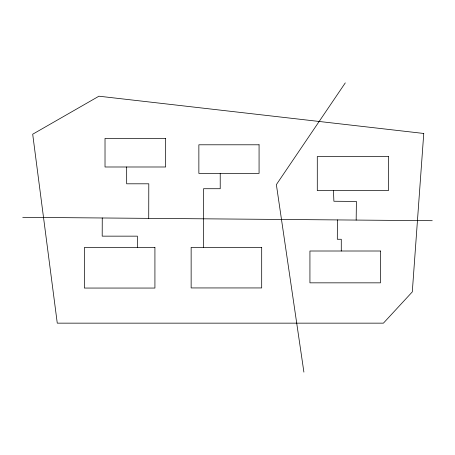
<?xml version="1.0" encoding="UTF-8"?>
<svg xmlns="http://www.w3.org/2000/svg" width="455" height="455" viewBox="0 0 455 455"><rect width="100%" height="100%" fill="white"/><g stroke="black" fill="none" stroke-linecap="round" stroke-linejoin="round"><path stroke-width="0.68" d="M102.256 217.979L102.193 236.151L137.387 236.151L137.387 247.497M148.728 218.36L148.796 183.803L126.672 183.803L126.672 166.991M337.377 219.913L337.314 239.267L341.278 239.267L341.278 251.006M356.168 220.072L356.396 201.423L333.89 201.246L333.464 190.611M345.288 82.89L276.367 184.616L303.9 372.11M22.75 217.325L432.25 220.698M220.22 173.4L220.22 188.723L203.533 188.723L203.413 247.383M423.753 133.463L412.293 291.9L383.417 323.152L57.267 323.152L32.697 134.214L98.94 96.204L423.753 133.463M165.665 138.394L105.02 138.394L105.02 166.991L165.665 166.991L165.665 138.394M259.071 144.792L198.863 144.792L198.863 173.4L259.071 173.4L259.071 144.792M388.439 156.548L317.289 156.548L317.289 190.611L388.439 190.611L388.439 156.548M261.693 247.383L191.14 247.383L191.14 287.941L261.693 287.941L261.693 247.383M154.922 247.497L84.368 247.497L84.368 288.055L154.922 288.055L154.922 247.497M380.482 251.006L309.929 251.006L309.929 282.839L380.482 282.839L380.482 251.006"/></g></svg>
